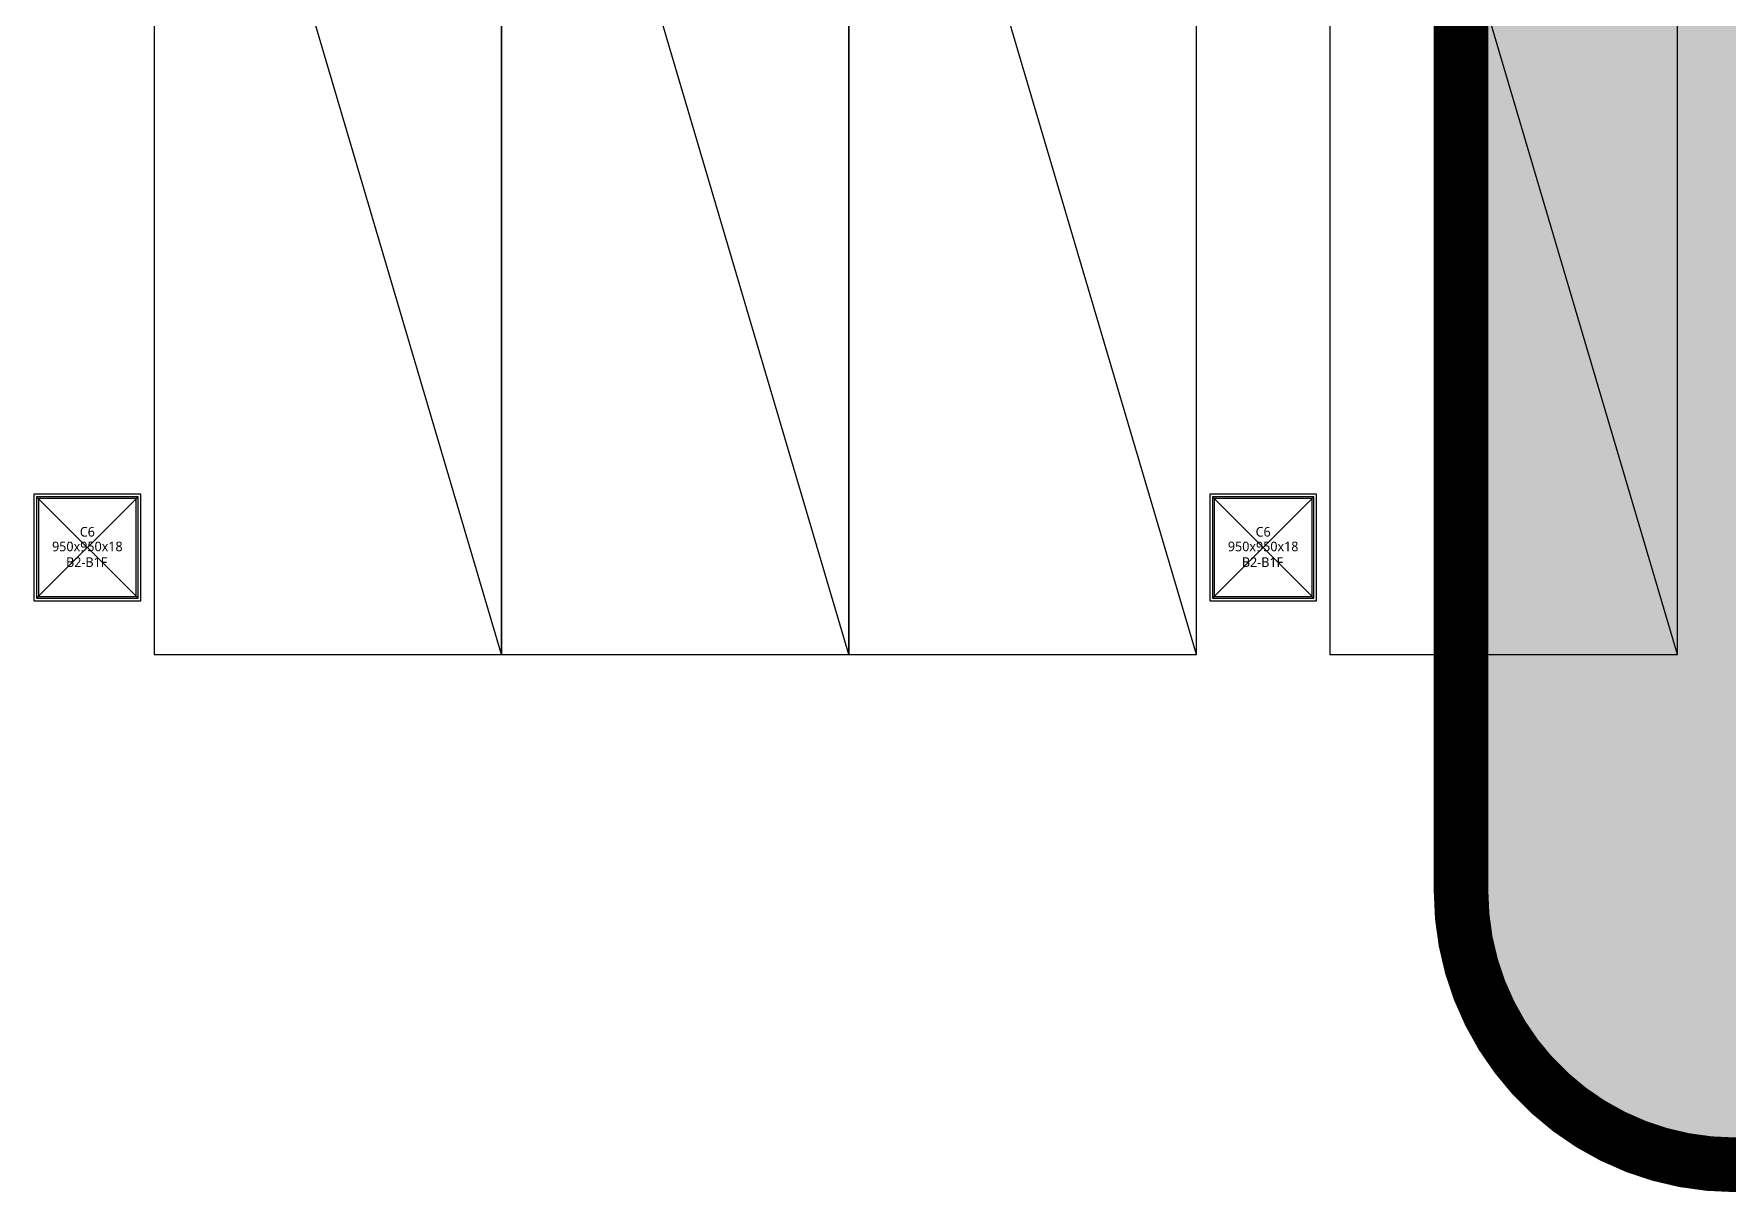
# Model space of a CAD drawing. Header units: millimetres. Extents: x -26983 to 60590, y 825 to 42375.
# Drawn here: x 57804.1 to 58114.2, y 17371.1 to 17583 of the extents above; entities that cross this region are included whole.
import ezdxf
from ezdxf.enums import TextEntityAlignment as Align

# ---------------------------------------------------------------- set-up
doc = ezdxf.new("R2010")
doc.units = ezdxf.units.MM
doc.header["$LTSCALE"] = 100
doc.header["$MEASUREMENT"] = 0
doc.linetypes.add('HIDDEN', pattern=[2, 1, -1])
doc.layers.get('0').update_dxf_attribs({"linetype": 'CONTINUOUS'})
doc.layers.get('Defpoints').update_dxf_attribs({"color": 171, "linetype": 'CONTINUOUS'})
doc.layers.add('#프레임 라인', color=189, linetype='CONTINUOUS', plot=False)
for name, color, linetype in [('254', 254, 'CONTINUOUS'), ('ELE9', 9, 'CONTINUOUS'), ('LED', 7, 'CONTINUOUS'), ('주차-화물', 251, 'CONTINUOUS')]:
    doc.layers.add(name, color=color, linetype=linetype)
doc.styles.add('TE', font='malgun_0.ttf')
doc.styles.add('나눔바른고딕', font='NanumBarunGothic.ttf')

# ---------------------------------------------------------------- blocks, each defined once
blk = doc.blocks.new('C6-B2-B1F')
at = {"layer": '#프레임 라인', "ltscale": 0.1}
blk.add_lwpolyline([(-500, -500), (500, -500), (500, 500), (-500, 500)], close=True, dxfattribs=at)
for points in [[(-475, -475), (475, -475), (475, 475), (-475, 475)], [(-457, -457), (457, -457), (457, 457), (-457, 457)]]:
    blk.add_lwpolyline(points, close=True)
at = {"layer": 'Defpoints', "ltscale": 10000}
for p, q in [((-475, -475), (475, 475)), ((475, -475), (-475, 475))]:
    blk.add_line(p, q, dxfattribs=at)
at = {"layer": 'Defpoints', "style": 'TE'}
for s, p in [('C6', (0, 102)), ('950x950x18', (0, -35)), ('B2-B1F', (-6, -182))]:
    blk.add_text(s, height=90, dxfattribs=at).set_placement(p, align=Align.CENTER)
blk = doc.blocks.new('A$C9dd89177')
at = {"layer": '주차-화물', "ltscale": 0.1}
blk.add_lwpolyline([(0, 0), (11000, 0), (11000, 3250), (0, 3250), (0, 0), (11000, 3250)], dxfattribs=at)
at = {"layer": '주차-화물', "style": '나눔바른고딕'}
blk.add_text('화물용', height=450, dxfattribs=at).set_placement((9831, 561), align=Align.MIDDLE_CENTER)
blk = doc.blocks.new('B2FF')
at = {"layer": 'ELE9', "color": 253, "ltscale": 0.1, "rotation": 90.00000000000001}
for p in [(37244799.7, 553896.3), (37248049.7, 553896.3), (37251299.7, 553896.3), (37255799.7, 553896.3)]:
    blk.add_blockref('A$C9dd89177', p, dxfattribs=at)
at = {"layer": 'ELE9', "color": 253, "ltscale": 0.1}
for p in [(37240924.7, 554896.3), (37251924.7, 554896.3)]:
    blk.add_blockref('C6-B2-B1F', p, dxfattribs=at)

msp = doc.modelspace()

# ---------------------------------------------------------------- hatches: boundary and pattern name
at = {"layer": '254', "ltscale": 10000}
h = msp.add_hatch(color=256, dxfattribs=at)
h.dxf.hatch_style = 1
edge = h.paths.add_edge_path()
edge.add_arc((58115.35, 17426.07), 50, 180, 270)
edge.add_line((58115.35, 17376.07), (58244.03, 17376.07))
edge.add_arc((58244.03, 17426.07), 50, 270, 360)
edge.add_line((58294.03, 17426.07), (58294.03, 17739.86))
edge.add_arc((58244.03, 17739.86), 50, 0, 90)
edge.add_line((58244.03, 17789.86), (58115.35, 17789.86))
edge.add_arc((58115.35, 17739.86), 50, 90, 180)
edge.add_line((58065.35, 17739.86), (58065.35, 17426.07))

# ---------------------------------------------------------------- next in the draw order: block references
at = {"xscale": 0.01956471256889679, "yscale": 0.01956471256889679, "zscale": 0.01956471256889679}
msp.add_blockref('B2FF', (-670794.07, 6632.61), dxfattribs=at)

# ---------------------------------------------------------------- next in the draw order: linework, layer by layer
at = {"layer": 'LED', "color": 6, "linetype": 'HIDDEN', "ltscale": 0.3, "const_width": 10}
msp.add_lwpolyline([(58065.35, 17426.07, 0.414214), (58115.35, 17376.07), (58244.03, 17376.07, 0.414214), (58294.03, 17426.07), (58294.03, 17739.86, 0.414214), (58244.03, 17789.86), (58115.35, 17789.86, 0.414214), (58065.35, 17739.86)], format="xyb", close=True, dxfattribs=at)

doc.saveas('drawing.dxf')
